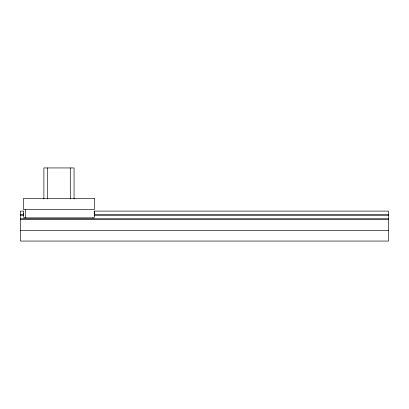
<?xml version="1.0" encoding="UTF-8"?>
<svg xmlns="http://www.w3.org/2000/svg" width="409" height="409" viewBox="0 0 409 409"><rect width="100%" height="100%" fill="white"/><g stroke="black" fill="none" stroke-linecap="round" stroke-linejoin="round"><path stroke-width="0.61" d="M94.269 216.939L94.643 215.737L94.285 212.946M93.094 217.792L92.787 217.854M23.645 211.1L20.45 211.1L20.45 241.059L388.54 241.059L388.55 211.1L93.978 211.1M20.45 214.577L23.645 214.577M94.581 214.577L388.55 214.577M20.45 215.287L23.645 215.287M94.581 215.287L388.55 215.287M23.313 217.874L94.632 217.874M20.45 218.769L388.55 218.769M20.45 219.659L388.55 219.659M20.46 230.359L388.54 230.359M25.159 217.854L24.883 217.803M23.507 216.647L23.303 214.132M94.607 211.453L94.643 213.595L94.643 211.453M74.06 198.938L74.06 167.941L43.886 167.941L43.886 198.938M70.287 167.941L70.287 198.938M47.659 167.941L47.659 198.938M25.445 209.316L25.445 217.874M23.303 211.453L23.303 213.595M23.39 214.127A3.415 2.413 0 0 1 23.538 213.186M94.632 198.616L23.313 198.616L23.303 209.316L94.632 209.316L94.643 198.616"/></g></svg>
